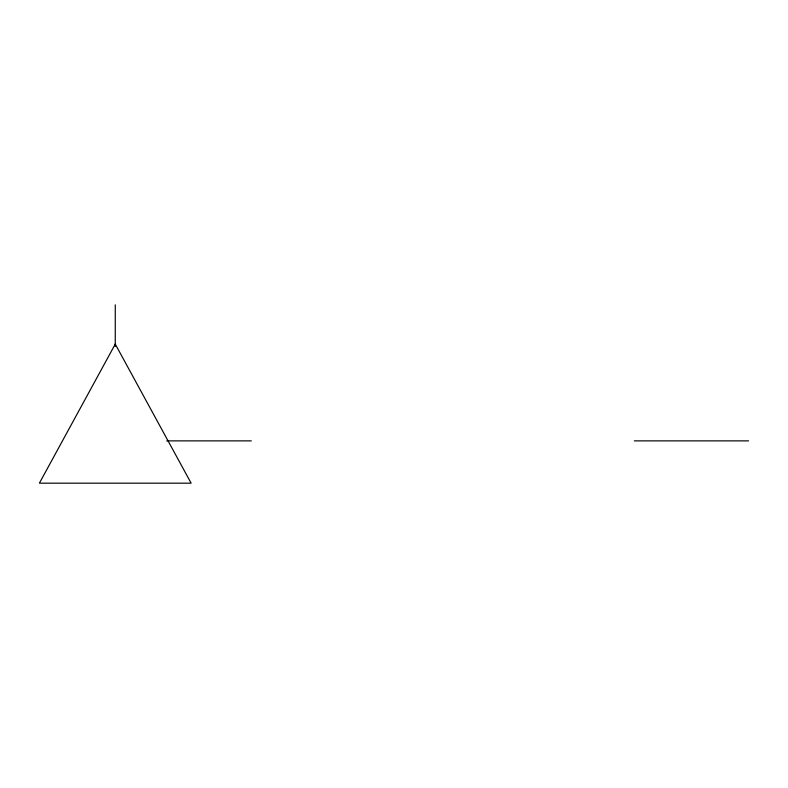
<?xml version="1.0" encoding="UTF-8"?>
<svg xmlns="http://www.w3.org/2000/svg" width="788" height="788" viewBox="0 0 788 788"><rect width="100%" height="100%" fill="white"/><g stroke="black" fill="none" stroke-linecap="round" stroke-linejoin="round"><path stroke-width="1.18" d="M166.741 440.876L251.313 440.876M634.32 440.876L748.6 440.876M115.265 304.828L115.265 346.503M115.265 344.1L39.4 483.172L191.129 483.172L115.265 344.1"/></g></svg>
